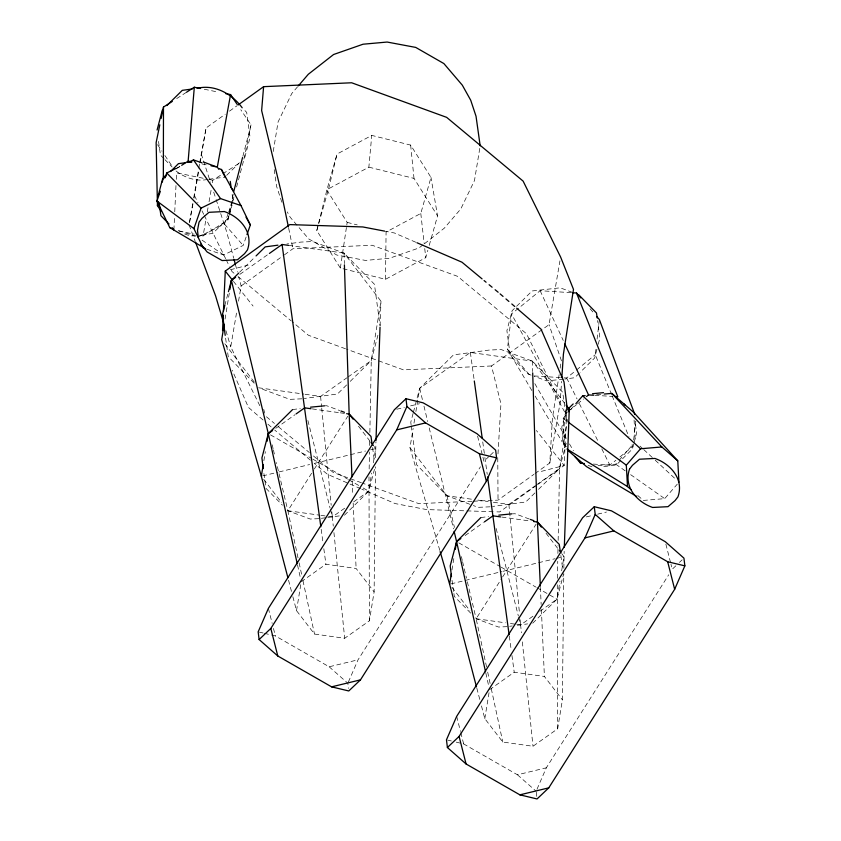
<?xml version="1.0" encoding="UTF-8"?>
<svg xmlns="http://www.w3.org/2000/svg" width="841" height="841" viewBox="0 0 841 841"><rect width="100%" height="100%" fill="white"/><g stroke="black" fill="none" stroke-linecap="round" stroke-linejoin="round"><path stroke-width="0.63" stroke-dasharray="4.21 3.15" d="M292.857 596.69L296.516 610.64L314.513 634.072L344.694 638.277L369.388 620.805L374.119 591.885L375.485 466.818M375.591 457.693L375.927 442.051M481.483 705.946L484.805 718.635L502.802 742.056L532.984 746.261L557.667 728.79L562.398 699.87L563.785 573.499M563.848 568.285L564.164 551.349M385.493 279.307L386.082 232.074L420.794 213.446L430.981 177.419L410.66 145.094L371.754 135.401L337.041 154.04L326.855 190.066L316.784 230.571L340.353 268.069L385.493 279.307L425.756 257.693L427.838 250.313M369.388 620.805L368.999 476.826M369.157 468.984L369.483 452.006M369.609 445.467L369.735 438.939M369.861 432.411L371.27 360.558L380.973 301.194L344.032 253.109L312.81 241.535L300.889 242.082L286.865 243.974M557.667 728.79L557.289 584.81M557.415 578.282L557.741 561.294M557.898 553.462L558.046 545.62M558.151 540.395L559.549 468.542L566.939 423.38M380.09 325.972L380.973 301.194M566.603 412.363L564.185 465.462L537.735 484.511M173.898 230.014L174.507 217.02M174.749 211.827L176.032 184.536M176.284 179.343L176.589 172.847L204.1 178.439M497.988 453.888L500.931 403.817L491.501 365.972L549.026 324.668L559.948 260.836M535.013 473.578L549.804 462.949L552.4 418.492L559.149 374.634M549.804 462.949L560.222 402.061L561.599 381.372M316.784 230.571L328.6 188.773L368.863 167.159L371.754 135.401M531.859 390.529L507.417 349.162L511.507 313.956L540.122 290.702L571.312 292.679M566.413 446.792L562.23 441.945L565.52 413.625L511.507 313.956M611.617 394.545L595.27 354.734L596.027 348.216M597.089 339.091L599.36 319.527M633.651 439.99L636.038 419.396M340.353 268.069L346.608 226.197M346.797 224.936L347.175 222.392L326.855 190.066M560.148 368.179L561.336 360.442L549.026 324.668M225.062 319.054L229.498 291.953M273.241 151.496L278.087 121.924L291.774 93.53L297.556 86.791M263.864 460.721L265.346 451.68M296.516 610.64L300.836 584.232M344.453 515.207L368.715 491.197L371.68 473.115M373.362 462.781L375.685 448.579L374.129 446.539M439.801 550.392L409.977 447.685L413.141 428.332M413.982 423.17L415.044 416.715M415.885 411.554L419.68 388.321L453.488 354.881L489.168 350.066L501.099 349.53L532.321 361.094L562.703 392.242L566.95 422.256M479.759 148.405L474.482 180.542L460.805 208.936L444.258 228.205L423.969 244.121M451.943 569.998L454.266 555.796M484.805 718.635L489.115 692.227M567.149 422.087L567.57 419.512M532.731 623.192L557.005 599.181L559.959 581.099M561.651 570.766L563.975 556.563L561.641 553.515M189.519 222.371L192.841 202.996M193.724 197.835L198.581 169.419M198.802 168.126L199.464 164.247M199.685 162.954L206.077 127.969L225.251 114.208M194.029 198.182L198.644 171.375M200.179 162.439L206.077 127.969M259.806 405.698L230.728 346.828L236.584 312.568M238.539 301.152L241.146 285.929L238.781 277.088M199.254 235.175L203.059 235.943L206.171 218.218M207.285 211.879L208.179 206.812M209.062 201.745L211.291 189.088M212.405 182.749L212.847 180.216L221.656 174.539M189.551 222.413L193.083 203.28M203.059 235.943L227.858 219.964L233.766 191.443M243.943 159.086L251.017 124.888L240.799 109.74M328.6 188.773L337.041 154.04M242.881 156.279L251.017 124.888M229.425 215.096L232.021 205.204M244.826 157.372L250.071 137.388L246.686 112.379L243.102 108.699M224.81 305.441L228.437 291.638M350.255 381.351L371.27 360.558L378.513 332.941M353.735 501.793L368.715 491.197L375.107 466.86M413.099 413.425L410.786 422.214L411.091 424.694M413.425 412.174L419.68 388.321L470.361 352.463L532.321 361.094L564.542 403.049M566.035 410.997L561.82 427.07L564.542 447.191M538.534 489.336L559.549 468.542L566.466 442.187M596.931 349.257L594.629 358.003L580.132 372.353M598.235 344.263L599.875 338.019L597.562 320.495M539.88 611.302L557.005 599.181L563.386 574.855M633.683 444.101L632.379 449.052L621.699 459.628M634.009 442.871L636.605 432.978L635.071 421.173M227.858 219.964L231.895 204.752M232.232 203.48L233.914 197.141M236.615 186.986L241.998 166.697M242.334 165.425L243.68 160.358M429.225 245.393L437.562 215.895L430.981 177.419M197.751 237.173L224.463 224.095L228.3 213.12M228.731 211.9L232.137 202.145M232.568 200.925L234.271 196.048M206.875 249.23L223.685 254.97L243.186 245.435L246.55 235.806M348.353 682.072L358.045 659.807L480.432 466.797M536.747 796.374L536.127 791.234L546.324 767.801L668.721 574.781M298.019 557.783L287.853 510.739L313.63 470.087M314.324 468.994L347.775 416.253M486.582 667.039L476.143 618.734L501.919 578.082M502.613 576.979L536.053 524.237M564.753 447.664L563.144 418.334L567.381 413.457M570.776 409.546L575.023 404.658M597.983 465.693L615.759 464.19L618.314 461.257M619.155 460.279L632.737 444.647M637.783 495.528L643.397 500.427L664.705 498.629L677.278 484.153M226.702 175.306L239.38 162.755M228.773 217.567L212.741 233.441L199.716 235.196M239.622 272.2L255.149 256.831M346.597 384.968L337.462 394.009L304.326 398.476M579.228 373.246L574.697 377.725L564.795 379.06M534.887 492.952L525.751 501.993L492.616 506.461M620.805 460.511L616.348 464.915L600.726 467.028M489.346 456.127L483.943 461.246L482.681 456.243M490.24 455.275L493.846 451.859M675.828 565.825L672.232 569.241L670.96 564.227M679.433 562.408L682.135 559.854M564.059 377.83L566.655 377.998L575.538 370.776M576.527 369.977L595.27 354.734M565.52 413.625L567.517 411.995M568.527 411.186L576.527 404.679M577.525 403.869L583.538 398.981M593.336 464.085L609.883 465.136L615.885 460.258M619.891 456.999L632.905 446.424L631.412 442.808M422.97 244.889L418.976 247.958L389.509 258.25L365.425 260.416L336.842 255.054L308.7 238.918L297.809 226.145M229.509 111.138L236.962 105.787M241.146 285.929L283.406 255.58M284.468 254.823L292.92 248.747L372.164 245.246L457.662 276.363L526.498 333.761L560.222 402.061M473.346 501.225L498.03 500.132L533.951 474.335M536.684 485.268L499.649 511.938L494.434 511.77M239.843 274.355L268.342 254.182M275.785 428.3L295.054 414.666M305.104 394.261L320.589 396.426L346.986 377.746M348.037 376.999L371.27 360.558M328.526 516.416L332.332 516.942L346.25 507.102M301.246 581.72L325.93 564.248L356.111 568.453L374.119 591.885M493.383 502.256L508.879 504.411L535.275 485.73M536.327 484.984L559.549 468.542M465.147 535.528L483.333 522.65M516.816 624.4L520.621 624.937L534.54 615.086M489.525 689.715L514.219 672.232L544.4 676.448L562.398 699.87M176.694 98.576L186.597 92.184M176.284 168.778L180.605 166.003M222.76 173.835L239.275 163.196M176.032 168.442L180.678 166.171M230.339 269.761L248.106 265.157M541.352 471.38L564.185 465.462L536.4 430.508M396.794 409.22L404.332 407.401M410.608 405.877L419.396 403.754M262.602 475.911L277.845 472.232M279.117 471.917L309.614 464.547M314.702 463.317L365.52 451.028M370.608 449.809L375.685 448.579M586.345 516.9L592.621 515.386M597.646 514.166L606.435 512.043M450.892 583.906L501.709 571.617M502.981 571.312L537.294 563.018M538.566 562.703L555.081 558.718M556.353 558.403L563.975 556.563M271.685 635.06L275.364 635.933L329.157 666.787L358.045 659.807M456.285 742.161L463.654 743.928L517.446 774.782L546.324 767.801M207.559 179.438C196.458 181.835 184.147 177.609 175.706 170.681M208.789 179.27L224.883 177.104M292.573 409.588L300.258 408.547M563.554 379.228L546.618 380.878L534.35 376.337M321.388 518.319L326.518 517.625M327.801 517.457L339.322 515.901M480.852 517.572L488.547 516.542M509.678 626.303L512.243 625.956M517.362 625.273L527.612 623.885M596.626 394.681L601.704 394.25M195.816 235.722L190.161 235.974L182.182 233.02M301.772 398.813L289.851 399.359L259.837 388.227M324.3 405.856L326.75 405.751L339.722 410.555M490.061 506.808L478.14 507.344L473.336 505.567M318.834 518.666L310.266 519.044L287.853 510.739L276.405 462.571M511.37 513.904L515.039 513.735L530.377 519.423M507.112 626.65L498.555 627.039L476.143 618.734L466.797 579.438M491.501 365.972L403.449 369.861L346.702 349.204M472.053 501.278L418.786 503.633L362.597 483.186M493.131 511.727L426.608 509.583L395.039 503.549L361.851 489.189M534.161 375.938L562.755 377.746M594.902 395.323L612.721 396.447M288.526 245.372L344.032 253.109L374.424 284.258L380.006 325.425M258.629 387.785L303.811 394.082M312.305 408.915L338.997 412.637M340.269 412.815L345.357 413.52M411.238 425.935L416.526 464.631L446.918 495.77L472.737 499.375M477.898 500.09L488.222 501.53M501.867 517.078L529.83 520.978M287.853 510.739L319.622 515.176M320.894 515.354L327.254 516.237M476.143 618.734L505.367 622.803M510.455 623.517L515.544 624.222M384.316 231.065L394.418 232.989L415.748 242.219M204.31 89.251L218.061 92.047M202.092 163.974L208.442 165.267M209.094 179.459L212.847 180.216M178.965 231.044L194.187 234.145M259.406 632.117L263.086 633M264.316 633.294L270.455 634.766M447.696 740.101L451.375 740.984M368.863 167.159L414.003 178.397L437.562 215.895M347.175 222.392L357.215 224.894M178.292 230.529L195.312 236.342M345.462 348.763L308.458 335.286L292.353 321.861M361.378 482.734L333.288 472.516L313.336 455.875M572.437 292.363L560.159 287.811L532.08 290.965L512.148 310.697L506.902 330.681L510.287 355.69L528.211 374.056L533.12 375.874M588.069 465.346L592.632 467.028M409.977 447.685L446.918 495.77L472.137 505.115M360.663 488.684L327.475 474.324L314.418 463.486M270.529 434.881L311.811 458.555M312.926 459.197L347.522 479.034M348.637 479.675L358.676 485.436M363.144 487.99L368.715 491.197M458.818 542.865L500.101 566.55M501.215 567.191L535.801 587.029M536.926 587.659L557.005 599.181M202.071 240.137L223.685 254.97M615.759 464.19L625.336 470.928M630.655 474.671L664.705 498.629M563.144 418.334L567.349 421.457M310.403 460.153L274.723 430.056M233.987 273.199L231.969 271.517L229.667 266.849M238.014 276.552L291.343 321.02M266.45 416.779L274.429 423.433M278.424 426.765L309.341 452.553M263.044 419.985L248.431 407.391L232.253 370.261M267.911 424.179L273.756 429.215M517.446 774.782L536.127 791.234M329.157 666.787L347.838 683.249L348.458 688.39M640.022 446.119L642.871 448.758M643.817 449.641L654.266 459.323M655.213 460.206L676.101 479.58M164.058 158.739L160.473 155.07L158.507 141.32M164.952 159.653L172.121 167.002M254.161 383.202L228.247 356.637L225.377 336.61M470.687 613.142L454.319 596.374L453.793 592.663M266.04 488.379L282.397 505.157M224.463 224.095L243.186 245.435M590.056 308.721L594.282 313.63M507.417 349.162L530.261 375.696M296.968 225.167L290.261 217.314L287.265 211.921M233.441 281.357L253.057 306.04M546.03 533.215L558.519 549.457M358.529 426.24L370.229 441.472M451.953 587.26L469.898 610.608M224.831 343.79L254.707 382.666M263.675 479.265L281.609 502.624M157.593 144.715L161.977 151.212M164.899 155.532L172.205 166.35M535.16 396.111L562.23 441.945M534.844 383.654L566.876 439.391M569.494 443.943L573.415 450.765M566.655 377.998L577.031 398.907M579.333 403.554L598.929 443.06M601.809 448.873L609.883 465.136M194.502 195.638L197.961 202.639M201.998 210.807L203.722 214.308M204.3 215.485L225.63 258.671M226.208 259.848L229.088 265.682M540.122 290.702L563.228 340.437M612.111 395.754L628.942 436.773M189.078 224.957L195.028 240.862M281.861 202.229L276.552 186.239L274.198 169.504M201.23 153.914L210.492 182.287M213.719 192.158L215.727 198.329M216.126 199.559L226.597 231.643L233.703 258.155M225.935 330.681L230.728 346.828M235.396 264.463L237.425 272.042M476.836 688.19L479.822 699.607M288.547 580.206L291.533 591.622M665.883 544.19L670.645 562.976M477.593 436.206L482.356 454.992M496.179 528.526L518.371 616.054M518.697 617.326L520.621 624.937L521.42 632.758M456.674 716.374L460.479 731.407M460.794 732.658L463.654 743.928M307.901 420.532L330.082 508.069M330.408 509.331L332.332 516.942L333.267 526.077M268.384 608.39L272.19 623.412M273.462 628.427L275.364 635.933M419.68 388.321L422.76 401.094M423.99 406.203L427.68 421.53M429.215 427.922L453.509 528.821M446.918 495.77L454.455 527.465M461.383 556.616L462.287 560.421M462.582 561.693L466.503 578.166M263.759 409.336L264.663 413.141M272.19 444.826L273.094 448.631M273.399 449.893L274.597 454.97M485.835 673.115L488.674 685.878M297.546 565.12L300.395 577.893M487.685 672.127L490.156 683.575M491.26 688.653L502.802 742.056M299.123 562.871L301.866 575.58M302.97 580.668L314.513 634.072M288.673 228.258L292.92 248.747M560.863 555.523L562.671 568.915M452.027 580.311L453.614 591.433M372.574 447.528L374.382 460.931M263.916 473.557L265.682 485.909M470.361 352.463L474.303 380.984M482.745 441.924L484.71 456.19M484.889 457.493L487.223 474.345M509.299 636.048L511.233 650.261M511.938 655.433L514.219 672.232M321.188 529.346L322.944 542.277M323.827 548.742L325.93 564.248M232.137 194.439L232.852 200.316M420.794 213.446L424.148 243.375M424.737 248.579L425.756 257.693M522.356 641.893L532.984 746.261M333.93 532.605L344.694 638.277M410.66 145.094L414.003 178.397M508.879 504.411L519.486 613.268M520.116 619.754L520.621 624.937M320.589 396.426L321.598 406.792M321.725 408.085L331.196 505.283M331.827 511.759L332.332 516.942M634.082 420.037L635.281 441.714M540.395 587.47L541.162 604.479M541.394 609.714L544.4 676.448M352.169 480.789L352.821 495.181M353.167 503.034L356.111 568.453M532.321 361.094L532.647 371.564M344.032 253.109L344.368 263.58M497.756 457.746L498.03 500.132"/><path stroke-width="1.26" d="M162.324 182.076L163.343 177.115L163.48 107.08L172.289 101.414M375.969 440.747L380.037 327.275M564.3 547.438L569.262 409.178L566.119 405.089M222.55 330.65L223.264 315.112M223.443 311.233L225.272 271.075L289.809 224.6L362.849 226.954L384.316 231.065M566.666 411.06L566.897 405.888L563.996 381.856L541.026 329.146L516.679 308.163M561.851 377.493L563.396 354.219L573.488 289.399L560.6 257.01L523.123 181.12L446.645 117.351L351.654 82.775L263.601 86.665L238.035 105.02M263.601 86.665L261.635 110.539L281.241 192.389L288.41 226.975M181.677 165.309L188.142 161.146L194.313 87.222L200.557 88.494M224.221 324.216L221.688 339.701L261.33 476.216L287.885 577.672M229.919 289.367L231.401 280.337L238.707 273.104M261.33 476.216L263.233 464.6M267.028 441.346L268.3 433.599L231.401 280.337L235.617 277.351M476.5 686.929L449.62 584.211L451.302 573.877M455.317 549.341L456.589 541.593L454.129 531.375M568.842 411.764L569.262 409.178M218.744 169.188L217.314 167.075L230.571 94.591L225.567 93.582M159.811 124.815L156.142 142.549L157.446 205.646L161.02 210.944M161.115 118.486L163.48 107.08M157.446 205.646L158.213 201.924M242.555 157.54L233.766 191.443L230.907 187.207M157.088 130.05L162.334 110.066M158.213 195.596L162.429 179.522L165.992 175.99M224.81 305.441L222.508 314.229L225.199 335.359M228.437 291.638L231.401 280.337M205.677 248.82L169.777 227.617L156.931 201.031L160.347 191.285M165.036 177.871L166.739 172.994L176.032 168.442M203.28 248L193.903 228.605L201.062 208.137L220.563 198.602L240.968 205.572L250.345 224.968L246.97 234.597M259.112 639.538L270.813 628.448L396.71 429.888L406.918 406.445L405.982 398.729L423.17 402.839L476.963 433.693L495.643 450.156L496.579 457.872L486.371 481.304L360.474 679.864L348.773 690.966L331.585 686.845L277.793 655.991L259.112 639.538L258.176 631.822L268.384 608.39L394.282 409.83L405.982 398.729M447.401 747.523L459.091 736.432L585 537.872L595.207 514.429L594.272 506.724L611.449 510.834L665.252 541.688L683.933 558.14L684.858 565.856L674.661 589.299L548.753 787.859L537.063 798.95L519.875 794.84L466.082 763.985L447.401 747.523L446.466 739.817L456.674 716.374L582.571 517.814L594.272 506.724M298.387 85.824L308.311 74.271L333.593 54.507L363.07 44.216L387.154 42.05L415.727 47.411L443.869 63.559L462.308 85.162L470.718 100.237L476.027 116.226L480.179 145.829M575.864 403.68L582.655 395.859L585.199 395.648M631.234 489.83L627.491 486.561L626.314 465.168L640.548 448.768L661.867 446.96L677.772 460.826L678.95 482.219M166.865 105.588L182.276 90.344L192.179 89.009M170.45 171.585L178.46 163.648L184.978 162.776M256.063 255.927L265.199 246.886L277.95 245.173M292.573 409.588L268.3 433.599L261.919 457.935L263.212 468.616M567.822 409.231L573.163 403.943M480.852 517.572L456.589 541.593L450.198 565.919L451.491 576.6M586.534 396.542L588.542 394.913L593.63 395.238M269.404 253.435L282.071 244.468L288.526 245.372M272.579 430.571L268.3 433.599L297.262 563.848M296.116 413.909L304.684 407.853L311.033 408.737M460.868 538.555L456.589 541.593L485.551 671.833M484.405 521.893L492.973 515.838L500.595 516.9M186.597 92.184L194.313 87.222M163.343 177.115L166.581 175.033M188.815 162.187L193.462 159.916L201.977 162.828M396.71 429.888L425.599 422.897L479.391 453.751L496.579 457.872M585 537.872L613.877 530.892L667.68 561.746L684.858 565.856M331.585 686.845L360.474 679.864M519.875 794.84L548.753 787.859M197.13 88.337C214.55 83.995 232.042 93.898 242.197 107.785M187.575 162.418L191.485 161.893M310.508 407.17L324.3 405.856M592.485 393.725L603.523 392.642M498.787 515.155L511.37 513.904M604.248 394.04L611.87 393.399L633.662 412.384L677.772 460.826M572.616 292.752L576.516 293.004L580.742 297.914M615.265 396.605L617.809 396.773L576.516 293.004M574.76 456.495L580.605 463.275L584.432 463.517M346.618 413.698L349.162 414.056L370.986 436.416L371.869 442.587M533.636 521.515L537.452 522.04L559.265 544.4L560.159 550.582M188.142 161.146L191.948 161.914M210.975 165.782L217.314 167.075M218.996 168.642L221.435 169.472L240.968 205.572M169.777 227.617L173.425 228.868M203.322 161.956L215.853 166.602M340.91 410.997L344.442 412.3M530.377 519.423L533.909 520.726M416.936 242.734L461.982 262.213L482.072 278.886M636.7 496.453L586.555 466.65L567.601 450.135M566.96 449.031L627.491 486.561M568.411 422.245L626.314 465.168M156.931 201.031L193.903 228.605M484.08 280.558L486.087 282.219M489.105 284.721L492.111 287.223M495.128 289.725L498.145 292.226M500.122 293.898L503.044 296.421M505.967 298.933L508.889 301.456M511.812 303.969L514.734 306.492M595.207 514.429L613.877 530.892M406.918 406.445L425.599 422.897M582.655 395.859L640.548 448.768M578.566 294.634L596.49 312.999L597.205 318.003M166.739 172.994L201.062 208.137M169.041 224.021L160.936 215.716L159.233 203.837M611.87 393.399L661.867 446.96M596.816 316.584L599.36 319.527L634.818 414.455M623.654 403.564L625.326 405.499M200.736 244.163L207.138 251.974L222.098 260.552L237.498 259.774L244.542 253.698L247.454 249.924C253.625 232.442 240.316 217.146 224.389 211.533L208.989 212.31L201.945 218.397L199.033 222.161L197.498 230.445L198.329 237.309M225.272 271.075L232.621 280.337M532.689 372.878L537.452 522.04L541.352 527.118M559.297 550.477L560.852 552.505M344.411 264.883L349.162 414.056L353.062 419.133M371.007 442.482L373.351 445.53M193.462 159.916L220.563 198.602M230.571 94.591L237.141 104.337M172.458 227.89L173.898 230.014M579.302 461.005L580.605 463.275M246.014 217.178L250.345 224.968M221.435 169.472L225.335 177.556M564.879 343.99L588.542 394.913M195.48 242.082L215.601 295.916L223.349 321.987M440.158 551.643L449.62 584.211M234.04 259.417L235.396 264.463M667.68 561.746L674.661 589.299M479.391 453.751L486.371 481.304M459.091 736.432L466.082 763.985M270.813 628.448L277.793 655.991M230.276 181.372L230.949 186.124M474.303 380.984L482.198 438.035M487.591 476.942L509.12 634.755M282.071 244.468L320.841 526.76M537.452 522.04L540.342 586.156M349.162 414.056L351.99 476.858M629.541 469.068C623.37 486.55 636.679 501.846 652.605 507.459L668.006 506.681L675.05 500.605L677.962 496.831C684.132 479.349 670.824 464.053 654.897 458.44L639.496 459.218L632.453 465.304L629.541 469.068"/></g></svg>
